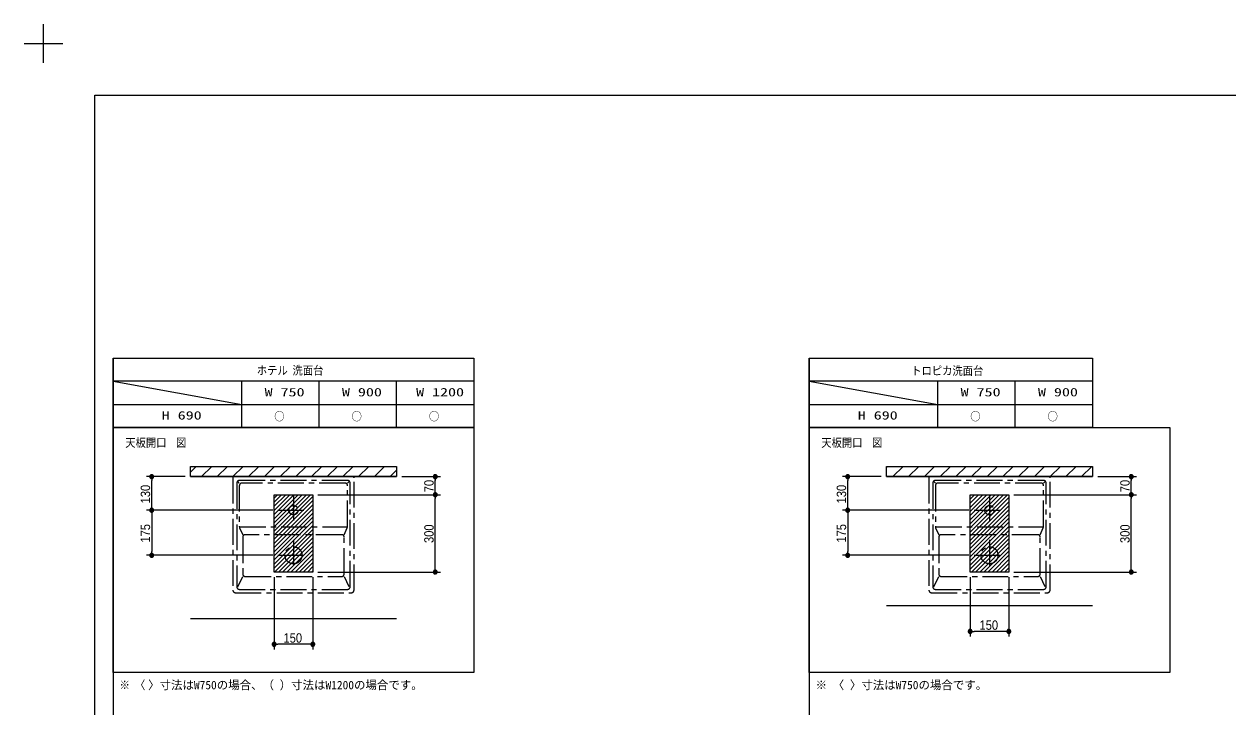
# Model space of a CAD drawing. Units: millimetres, scale not verified. Extents: x -6062 to 6062, y -3045 to 3045.
# Drawn here: x -6062 to -1392, y 397 to 3045 of the extents above; entities that cross this region are included whole.
import ezdxf
from ezdxf.enums import TextEntityAlignment as Align

# ---------------------------------------------------------------- set-up
doc = ezdxf.new("R2010")
doc.units = ezdxf.units.MM
doc.header["$LTSCALE"] = 20
doc.linetypes.add('CHAIN1', pattern=[8, 5, -1, 1, -1])
for name, color, linetype, lineweight in [('0-0_1図面枠', 7, 'Continuous', 9), ('0-3_0', 7, 'Continuous', 9), ('0-4_2寸法-1', 7, 'Continuous', 9), ('0-5_3一般', 7, 'Continuous', 9)]:
    doc.layers.add(name, color=color, linetype=linetype, lineweight=lineweight)
doc.styles.add('ＭＳ ゴシック', font='')
doc.styles.add('ＭＳ Ｐゴシック', font='')
doc.styles.get('ＭＳ ゴシック').set_extended_font_data('MS Gothic')
doc.styles.get('ＭＳ Ｐゴシック').set_extended_font_data('MS PGothic')

# ---------------------------------------------------------------- blocks, each defined once
blk = doc.blocks.new('グループ')
at = {"layer": '0-0_1図面枠'}
for p, q in [((-84000, 57900), (-84000, 60900)), ((-85500, 59400), (-82500, 59400))]:
    blk.add_line(p, q, dxfattribs=at)
blk = doc.blocks.new('グループ-2')
at = {"layer": '0-0_1図面枠'}
blk.add_lwpolyline([(-80000, 55400), (80000, 55400), (80000, -55400), (-80000, -55400)], close=True, dxfattribs=at)
blk = doc.blocks.new('図面枠')
at = {"layer": '0-0_1図面枠'}
for name in ['グループ', 'グループ-2']:
    blk.add_blockref(name, (0, 0), dxfattribs=at)
blk = doc.blocks.new('_Dot')
at = {"layer": '0-3_0'}
for p, q in [((-10, 0), (-20, 0)), ((9.78, 2), (-9.78, 2)), ((7.99, 6), (-7.99, 6)), ((9.16, -3.98), (-9.16, -3.98)), ((6, -7.98), (-6, -7.98))]:
    blk.add_line(p, q, dxfattribs=at)
for points in [[(10, 0), (9.92, 1.25), (9.69, 2.49), (9.3, 3.68), (8.76, 4.82), (8.09, 5.88), (7.29, 6.85), (6.37, 7.71), (5.36, 8.44), (4.26, 9.05), (3.09, 9.51), (1.87, 9.82), (0.63, 9.98), (-0.63, 9.98), (-1.87, 9.82), (-3.09, 9.51), (-4.26, 9.05), (-5.36, 8.44), (-6.37, 7.71), (-7.29, 6.85), (-8.09, 5.88), (-8.76, 4.82), (-9.3, 3.68), (-9.69, 2.49), (-9.92, 1.25), (-10, 0), (0, 0)], [(-10, 0), (-9.92, -1.25), (-9.69, -2.49), (-9.3, -3.68), (-8.76, -4.82), (-8.09, -5.88), (-7.29, -6.85), (-6.37, -7.71), (-5.36, -8.44), (-4.26, -9.05), (-3.09, -9.51), (-1.87, -9.82), (-0.63, -9.98), (0.63, -9.98), (1.87, -9.82), (3.09, -9.51), (4.26, -9.05), (5.36, -8.44), (6.37, -7.71), (7.29, -6.85), (8.09, -5.88), (8.76, -4.82), (9.3, -3.68), (9.69, -2.49), (9.92, -1.25), (10, 0), (0, 0)]]:
    blk.add_lwpolyline(points, close=True, dxfattribs=at)

msp = doc.modelspace()

# ---------------------------------------------------------------- linework, layer by layer
at = {"layer": '0-0_1図面枠'}
for p, q in [((-5717.5, 1750), (-5717.5, -2420)), ((-3017.5, 1750), (-3017.5, -2420)), ((-4317.5, 1660), (-5717.5, 1660)), ((-5717.5, 1660), (-5217.5, 1570)), ((-5217.5, 1480), (-5217.5, 1660)), ((-4917.5, 1480), (-4917.5, 1660)), ((-4617.5, 1480), (-4617.5, 1660)), ((-1917.5, 1660), (-3017.5, 1660)), ((-3017.5, 1660), (-2517.5, 1570)), ((-2517.5, 1480), (-2517.5, 1660)), ((-2217.5, 1480), (-2217.5, 1660)), ((-5717.5, 1570), (-4317.5, 1570)), ((-3017.5, 1570), (-1917.5, 1570))]:
    msp.add_line(p, q, dxfattribs=at)
for points in [[(-5717.5, 1750), (-4317.5, 1750), (-4317.5, 1480), (-5717.5, 1480)], [(-3017.5, 1750), (-1917.5, 1750), (-1917.5, 1480), (-3017.5, 1480)], [(-5717.5, 1480), (-4317.5, 1480), (-4317.5, 530), (-5717.5, 530)], [(-3017.5, 1480), (-1617.5, 1480), (-1617.5, 530), (-3017.5, 530)]]:
    msp.add_lwpolyline(points, close=True, dxfattribs=at)
at = {"layer": '0-4_2寸法-1'}
for p, q in [((-5437.5, 1290), (-5587.5, 1290)), ((-5567.5, 1175.01), (-5567.5, 1274.99)), ((-4597.5, 1290), (-4447.5, 1290)), ((-4467.5, 1235.01), (-4467.5, 1274.99)), ((-2737.5, 1290), (-2887.5, 1290)), ((-2867.5, 1175.01), (-2867.5, 1274.99)), ((-1897.5, 1290), (-1747.5, 1290)), ((-1767.5, 1235.01), (-1767.5, 1274.99)), ((-4922.5, 1220), (-4447.5, 1220)), ((-4922.5, 1220), (-4447.5, 1220)), ((-2222.5, 1220), (-1747.5, 1220)), ((-2222.5, 1220), (-1747.5, 1220)), ((-4467.5, 935.01), (-4467.5, 1204.99)), ((-1767.5, 935.01), (-1767.5, 1204.99)), ((-5097.5, 1160), (-5587.5, 1160)), ((-5097.5, 1160), (-5587.5, 1160)), ((-5567.5, 1144.99), (-5567.5, 1000.01)), ((-2397.5, 1160), (-2887.5, 1160)), ((-2397.5, 1160), (-2887.5, 1160)), ((-2867.5, 1144.99), (-2867.5, 1000.01)), ((-5097.5, 985), (-5587.5, 985)), ((-2397.5, 985), (-2887.5, 985)), ((-5092.5, 900), (-5092.5, 620)), ((-4942.5, 900), (-4942.5, 620)), ((-4922.5, 920), (-4447.5, 920)), ((-2392.5, 900), (-2392.5, 670)), ((-2242.5, 900), (-2242.5, 670)), ((-2222.5, 920), (-1747.5, 920)), ((-2257.51, 690), (-2377.49, 690)), ((-4957.51, 640), (-5077.49, 640))]:
    msp.add_line(p, q, dxfattribs=at)
at = {"layer": '0-5_3一般'}
for p, q in [((-5417.5, 1307.76), (-5395.26, 1330)), ((-5374.3, 1290), (-5334.3, 1330)), ((-5313.34, 1290), (-5273.34, 1330)), ((-5252.38, 1290), (-5212.38, 1330)), ((-5191.42, 1290), (-5151.42, 1330)), ((-5130.46, 1290), (-5090.46, 1330)), ((-5069.5, 1290), (-5029.5, 1330)), ((-5008.54, 1290), (-4968.54, 1330)), ((-4947.58, 1290), (-4907.58, 1330)), ((-4886.62, 1290), (-4846.62, 1330)), ((-4825.66, 1290), (-4785.66, 1330)), ((-4764.7, 1290), (-4724.7, 1330)), ((-4703.74, 1290), (-4663.74, 1330)), ((-4642.78, 1290), (-4617.5, 1315.28)), ((-2717.5, 1325.52), (-2713.02, 1330)), ((-2692.06, 1290), (-2652.06, 1330)), ((-2631.1, 1290), (-2591.1, 1330)), ((-2570.14, 1290), (-2530.14, 1330)), ((-2509.18, 1290), (-2469.18, 1330)), ((-2448.22, 1290), (-2408.22, 1330)), ((-2387.26, 1290), (-2347.26, 1330)), ((-2326.3, 1290), (-2286.3, 1330)), ((-2265.34, 1290), (-2225.34, 1330)), ((-2204.38, 1290), (-2164.38, 1330)), ((-2143.42, 1290), (-2103.42, 1330)), ((-2082.46, 1290), (-2042.46, 1330)), ((-2021.5, 1290), (-1981.5, 1330)), ((-1960.54, 1290), (-1920.54, 1330)), ((-5417.5, 1290), (-4617.5, 1290)), ((-2717.5, 1290), (-1917.5, 1290)), ((-5092.5, 1207), (-5079.5, 1220)), ((-5092.5, 1191), (-5063.5, 1220)), ((-5092.5, 1175), (-5047.5, 1220)), ((-5092.5, 1159), (-5031.5, 1220)), ((-5092.5, 1143), (-5015.5, 1220)), ((-5092.5, 1127), (-4999.5, 1220)), ((-5092.5, 1111), (-4983.5, 1220)), ((-5092.5, 1095), (-4967.5, 1220)), ((-5092.5, 1079), (-4951.5, 1220)), ((-2392.5, 1219), (-2391.5, 1220)), ((-2392.5, 1203), (-2375.5, 1220)), ((-2392.5, 1187), (-2359.5, 1220)), ((-2392.5, 1171), (-2343.5, 1220)), ((-2392.5, 1155), (-2327.5, 1220)), ((-2392.5, 1139), (-2311.5, 1220)), ((-2392.5, 1123), (-2295.5, 1220)), ((-2392.5, 1107), (-2279.5, 1220)), ((-2392.5, 1091), (-2263.5, 1220)), ((-2392.5, 1075), (-2247.5, 1220)), ((-5092.5, 1063), (-4942.5, 1213)), ((-5092.5, 1047), (-4942.5, 1197)), ((-5092.5, 1031), (-4942.5, 1181)), ((-2392.5, 1059), (-2242.5, 1209)), ((-2392.5, 1043), (-2242.5, 1193)), ((-2392.5, 1027), (-2242.5, 1177)), ((-5092.5, 1015), (-4942.5, 1165)), ((-5092.5, 999), (-4942.5, 1149)), ((-5092.5, 983), (-4942.5, 1133)), ((-2392.5, 1011), (-2242.5, 1161)), ((-2392.5, 995), (-2242.5, 1145)), ((-2392.5, 979), (-2242.5, 1129)), ((-5092.5, 967), (-4942.5, 1117)), ((-5092.5, 951), (-4942.5, 1101)), ((-5092.5, 935), (-4942.5, 1085)), ((-2392.5, 963), (-2242.5, 1113)), ((-2392.5, 947), (-2242.5, 1097)), ((-2392.5, 931), (-2242.5, 1081)), ((-5091.5, 920), (-4942.5, 1069)), ((-5075.5, 920), (-4942.5, 1053)), ((-5059.5, 920), (-4942.5, 1037)), ((-2387.5, 920), (-2242.5, 1065)), ((-2371.5, 920), (-2242.5, 1049)), ((-2355.5, 920), (-2242.5, 1033)), ((-5043.5, 920), (-4942.5, 1021)), ((-5027.5, 920), (-4942.5, 1005)), ((-5011.5, 920), (-4942.5, 989)), ((-2339.5, 920), (-2242.5, 1017)), ((-2323.5, 920), (-2242.5, 1001)), ((-2307.5, 920), (-2242.5, 985)), ((-4995.5, 920), (-4942.5, 973)), ((-4979.5, 920), (-4942.5, 957)), ((-4963.5, 920), (-4942.5, 941)), ((-2291.5, 920), (-2242.5, 969)), ((-2275.5, 920), (-2242.5, 953)), ((-2259.5, 920), (-2242.5, 937)), ((-4947.5, 920), (-4942.5, 925)), ((-2243.5, 920), (-2242.5, 921)), ((-2717.5, 790), (-1917.5, 790)), ((-5417.5, 740), (-4617.5, 740))]:
    msp.add_line(p, q, dxfattribs=at)
at = {"layer": '0-5_3一般', "linetype": 'CHAIN1'}
for p, q in [((-5252.5, 1286), (-5252.5, 850)), ((-4786.5, 1290), (-5248.5, 1290)), ((-5237.5, 1265), (-5237.5, 863)), ((-5227.5, 1265), (-5232.12, 1269.62)), ((-4807.5, 1275), (-5227.5, 1275)), ((-4817.5, 1265), (-5217.5, 1265)), ((-4807.5, 1265), (-4802.5, 1270)), ((-4797.5, 863), (-4797.5, 1265)), ((-4782.5, 850), (-4782.5, 1286)), ((-2552.5, 1286), (-2552.5, 850)), ((-2086.5, 1290), (-2548.5, 1290)), ((-2537.5, 1265), (-2537.5, 863)), ((-2527.5, 1265), (-2532.12, 1269.62)), ((-2107.5, 1275), (-2527.5, 1275)), ((-2117.5, 1265), (-2517.5, 1265)), ((-2107.5, 1265), (-2102.5, 1270)), ((-2097.5, 863), (-2097.5, 1265)), ((-2082.5, 850), (-2082.5, 1286)), ((-5227.5, 1255), (-5227.5, 1098.11)), ((-5017.5, 1220), (-5017.5, 1100)), ((-4807.5, 1098.11), (-4807.5, 1255)), ((-2527.5, 1255), (-2527.5, 1098.11)), ((-2317.5, 1220), (-2317.5, 1100)), ((-2107.5, 1098.11), (-2107.5, 1255)), ((-5077.5, 1160), (-4957.5, 1160)), ((-2377.5, 1160), (-2257.5, 1160)), ((-5226.26, 1092.15), (-5214.5, 1065)), ((-5225.2, 1095), (-4807.83, 1095)), ((-4820.5, 1065), (-4808.74, 1092.15)), ((-2526.26, 1092.15), (-2514.5, 1065)), ((-2525.2, 1095), (-2107.83, 1095)), ((-2120.5, 1065), (-2108.74, 1092.15)), ((-5214.5, 1055), (-5214.5, 913)), ((-4830.5, 1065), (-5204.5, 1065)), ((-5017.5, 1045), (-5017.5, 925)), ((-4820.5, 913), (-4820.5, 1055)), ((-2514.5, 1055), (-2514.5, 913)), ((-2130.5, 1065), (-2504.5, 1065)), ((-2317.5, 1045), (-2317.5, 925)), ((-2120.5, 913), (-2120.5, 1055)), ((-5077.5, 985), (-4957.5, 985)), ((-2377.5, 985), (-2257.5, 985)), ((-5233.23, 862.29), (-5214.5, 903)), ((-5204.5, 903), (-4830.5, 903)), ((-4820.5, 903), (-4802.47, 863.81)), ((-2533.23, 862.29), (-2514.5, 903)), ((-2504.5, 903), (-2130.5, 903)), ((-2120.5, 903), (-2102.47, 863.81)), ((-5227.5, 853), (-4807.5, 853)), ((-2527.5, 853), (-2107.5, 853)), ((-5242.5, 840), (-4792.5, 840)), ((-2542.5, 840), (-2092.5, 840))]:
    msp.add_line(p, q, dxfattribs=at)
at = {"layer": '0-5_3一般'}
for points in [[(-5417.5, 1330), (-4617.5, 1330), (-4617.5, 1290), (-5417.5, 1290)], [(-2717.5, 1330), (-1917.5, 1330), (-1917.5, 1290), (-2717.5, 1290)], [(-5092.5, 1220), (-4942.5, 1220), (-4942.5, 920), (-5092.5, 920)], [(-5092.5, 1220), (-4942.5, 1220), (-4942.5, 920), (-5092.5, 920)], [(-2392.5, 1220), (-2242.5, 1220), (-2242.5, 920), (-2392.5, 920)], [(-2392.5, 1220), (-2242.5, 1220), (-2242.5, 920), (-2392.5, 920)]]:
    msp.add_lwpolyline(points, close=True, dxfattribs=at)
at = {"layer": '0-5_3一般', "linetype": 'CHAIN1'}
for centre, radius in [((-5017.5, 1160), 18), ((-2317.5, 1160), 18), ((-5017.5, 985), 33), ((-2317.5, 985), 33)]:
    msp.add_circle(centre, radius, dxfattribs=at)
for centre, radius, start, end in [((-5248.5, 1286), 4, 90, 180), ((-5227.5, 1265), 10, 90, 180), ((-5217.5, 1255), 10, 90, 180), ((-4817.5, 1255), 10, 0, 90), ((-4807.5, 1265), 10, 0, 90), ((-4786.5, 1286), 4, 0, 90), ((-2548.5, 1286), 4, 90, 180), ((-2527.5, 1265), 10, 90, 180), ((-2517.5, 1255), 10, 90, 180), ((-2117.5, 1255), 10, 0, 90), ((-2107.5, 1265), 10, 0, 90), ((-2086.5, 1286), 4, 0, 90), ((-5212.5, 1098.11), 15, 180, 203.42869), ((-4822.5, 1098.11), 15, 336.57131, 0), ((-2512.5, 1098.11), 15, 180, 203.42869), ((-2122.5, 1098.11), 15, 336.57131, 0), ((-5204.5, 1055), 10, 90, 180), ((-4830.5, 1055), 10, 0, 90), ((-2504.5, 1055), 10, 90, 180), ((-2130.5, 1055), 10, 0, 90), ((-5204.5, 913), 10, 180, 270), ((-4830.5, 913), 10, 270, 0), ((-2504.5, 913), 10, 180, 270), ((-2130.5, 913), 10, 270, 0), ((-5242.5, 850), 10, 180, 270), ((-5227.5, 863), 10, 180, 270), ((-4807.5, 863), 10, 270, 0), ((-4792.5, 850), 10, 270, 0), ((-2542.5, 850), 10, 180, 270), ((-2527.5, 863), 10, 180, 270), ((-2107.5, 863), 10, 270, 0), ((-2092.5, 850), 10, 270, 0)]:
    msp.add_arc(centre, radius, start, end, dxfattribs=at)

# ---------------------------------------------------------------- block references
at = {"layer": '0-0_1図面枠', "xscale": 0.05, "yscale": 0.05}
msp.add_blockref('図面枠', (-1787.5, 0), dxfattribs=at)
at = {"layer": '0-4_2寸法-1', "xscale": 0.7503418, "yscale": 0.7503418}
for p, rotation in [((-5567.5, 1290), 90), ((-4467.5, 1290), 90), ((-2867.5, 1290), 90), ((-1767.5, 1290), 90), ((-4467.5, 1220), 270), ((-4467.5, 1220), 90), ((-1767.5, 1220), 270), ((-1767.5, 1220), 90), ((-5567.5, 1160), 270), ((-5567.5, 1160), 90), ((-2867.5, 1160), 270), ((-2867.5, 1160), 90), ((-5567.5, 985), 270), ((-2867.5, 985), 270), ((-4467.5, 920), 270), ((-1767.5, 920), 270), ((-2392.5, 690), 180), ((-5092.5, 640), 180)]:
    msp.add_blockref('_Dot', p, dxfattribs=dict(at, rotation=rotation))
for p in [(-2242.5, 690), (-4942.5, 640)]:
    msp.add_blockref('_Dot', p, dxfattribs=at)

# ---------------------------------------------------------------- texts
at = {"layer": '0-0_1図面枠', "style": 'ＭＳ ゴシック'}
for s, width, p in [('ホテル', 0.9, (-5159.45, 1675.81)), ('洗面台', 0.9, (-5021.34, 1675.81)), ('トロピカ洗面台', 0.9, (-2621.09, 1674.66)), ('W 750', 1.4, (-5129.45, 1591.59)), ('W 900', 1.4, (-4829.45, 1591.59)), ('W 1200', 1.4, (-4541.75, 1591.59)), ('W 750', 1.4, (-2429.45, 1591.59)), ('W 900', 1.4, (-2129.45, 1591.59)), ('H 690', 1.4, (-5528.49, 1501.59)), ('○', 0.9, (-5092.09, 1497.53)), ('○', 0.9, (-4792.09, 1497.53)), ('○', 0.9, (-4492.09, 1497.53)), ('H 690', 1.4, (-2828.49, 1501.59)), ('○', 0.9, (-2392.09, 1497.53)), ('○', 0.9, (-2092.09, 1497.53)), ('天板開口', 0.9, (-5670, 1395.64)), ('図', 0.9, (-5473.27, 1395.64)), ('天板開口', 0.9, (-2970, 1395.64)), ('図', 0.9, (-2773.27, 1395.64)), ('※ 〈', 0.9, (-5692.1, 455.81))]:
    msp.add_text(s, height=32.55, dxfattribs=dict(at, width=width)).set_placement(p, align=Align.BOTTOM_LEFT)
for s, p in [(' 〉寸法はW750の場合、（ ）寸法はW1200の場合です。', (-5603.34, 455.81)), ('※ 〈 〉寸法はW750の場合です。', (-2992.1, 455.81))]:
    msp.add_text(s, height=32.55, dxfattribs=at).set_placement(p, align=Align.BOTTOM_LEFT)
at = {"layer": '0-4_2寸法-1', "style": 'ＭＳ Ｐゴシック', "width": 0.9}
for s, p in [('70', (-4462.54, 1229.63)), ('70', (-1762.54, 1229.63)), ('130', (-5562.54, 1186.39)), ('130', (-2862.54, 1186.39)), ('175', (-5562.54, 1034.28)), ('300', (-4462.54, 1032.72)), ('175', (-2862.54, 1034.28)), ('300', (-1762.54, 1032.72))]:
    msp.add_text(s, height=36.66, rotation=90, dxfattribs=at).set_placement(p, align=Align.BOTTOM_LEFT)
for p in [(-2356.11, 685.04), (-5056.11, 635.04)]:
    msp.add_text('150', height=36.66, dxfattribs=at).set_placement(p, align=Align.BOTTOM_LEFT)

doc.saveas('drawing.dxf')
